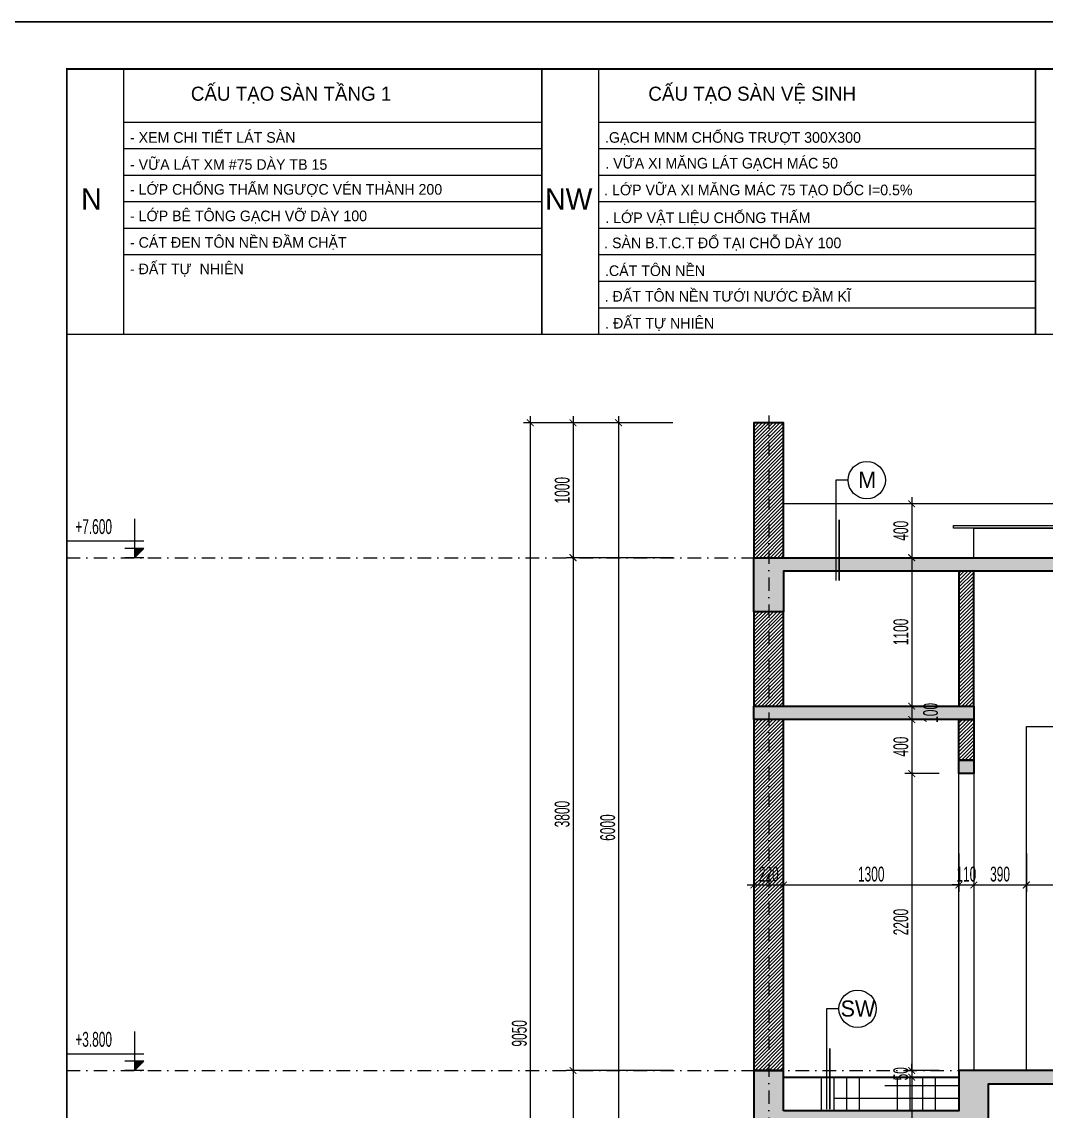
# Model space of a CAD drawing. Header units: inches. Extents: x 274208 to 641690, y -81912 to 129129.
# Drawn here: x 469454 to 477049, y 44700 to 52774 of the extents above; entities that cross this region are included whole.
import ezdxf
from ezdxf.enums import TextEntityAlignment as Align

# ---------------------------------------------------------------- set-up
doc = ezdxf.new("R2010")
doc.units = ezdxf.units.IN
doc.header["$MEASUREMENT"] = 0
doc.header["$PDMODE"] = 3
doc.linetypes.add('DASHDOT', pattern=[1, 0.5, -0.25, 0, -0.25])
for name, color, linetype, lineweight in [('01.Cut', 255, 'Continuous', 35), ('02.Thay', 145, 'Continuous', 20), ('03.Manh', 251, 'Continuous', 13), ('05.Text', 253, 'Continuous', 18), ('06.betong', 2, 'Continuous', 35), ('08.Dim', 156, 'Continuous', 15), ('09.Hatch', 250, 'Continuous', 5), ('11.Khung bo', 32, 'Continuous', 50), ('12.Khung', 36, 'Continuous', 25), ('DIM', 252, 'Continuous', 20), ('DS_Text', 6, 'Continuous', 25)]:
    doc.layers.add(name, color=color, linetype=linetype, lineweight=lineweight)
for name, color, linetype in [('HATCH', 250, 'Continuous'), ('text', 7, 'Continuous'), ('THAY', 8, 'Continuous'), ('TRUC', 250, 'DASHDOT')]:
    doc.layers.add(name, color=color, linetype=linetype)
doc.layers.add('Tpl_Bound', color=1, linetype='Continuous', plot=False)
doc.styles.add('ATVANH', font='')
doc.styles.add('AVANTH', font='')
doc.styles.add('TT5_Text Dim', font='hoatbif.shx', dxfattribs={"width": 0.6})
doc.styles.get('ATVANH').set_extended_font_data('.VnAvantH')
doc.styles.get('AVANTH').set_extended_font_data('.VnAvantH')
doc.dimstyles.new('TT5_Dim 1-50', dxfattribs={"dimscale": 50, "dimtxt": 2.2, "dimasz": 1, "dimexe": 1, "dimexo": 0.5, "dimgap": 0.5, "dimtad": 1, "dimdec": 0, "dimzin": 0, "dimdsep": 46, "dimtxsty": 'TT5_Text Dim', "dimblk": 'ARCHTICK', "dimcen": 0, "dimdle": 1, "dimclrd": 256, "dimclre": 256, "dimclrt": 1, "dimadec": 0, "dimazin": 0, "dimtfac": 0.015, "dimtdec": 0, "dimtix": 1, "dimtmove": 2, "dimatfit": 3, "dimldrblk": 'DOT', "dimfxl": 1, "dimtolj": 1, "dimtzin": 0, "dimlwd": -1, "dimlwe": -1, "dimarcsym": 1})

# ---------------------------------------------------------------- blocks, each defined once
blk = doc.blocks.new('100')
at = {"layer": '11.Khung bo', "const_width": 26.7}
blk.add_lwpolyline([(1860913, -945240), (1860913, -916940), (1896063, -916940), (1896063, -945240)], close=True, dxfattribs=at)
at = {"layer": '12.Khung', "color": 1}
blk.add_lwpolyline([(1901579, -945940), (1901579, -916240), (1859580, -916240), (1859580, -945940)], close=True, dxfattribs=at)
blk = doc.blocks.new('A$C4E7C6F34')
at = {"layer": 'DIM'}
blk.add_hatch(color=256, dxfattribs=at).paths.add_polyline_path([(-38, 0), (-38, 138), (-178, 138)])
for p, q in [((-38, 576), (-38, 0)), ((964, 248), (-178, 248)), ((-178, 138), (101, 138)), ((-178, 138), (-38, 0)), ((-178, 0), (101, 0))]:
    blk.add_line(p, q, dxfattribs=at)
at = {"layer": 'text', "style": 'TT5_Text Dim', "flags": 8}
blk.add_attdef('%%P0.000', text='', height=220, dxfattribs=at).set_placement((102, 461), align=Align.MIDDLE_LEFT)
blk = doc.blocks.new('_ARCHTICK')
at = {"color": 0, "linetype": 'ByBlock', "const_width": 0.15}
blk.add_lwpolyline([(-0.5, -0.5), (0.5, 0.5)], dxfattribs=at)
blk = doc.blocks.new('*D390')
at = {"layer": '08.Dim', "transparency": 16777216}
for p, q in [((473878.1, 49851.7), (473878.1, 43751.7)), ((474280.8, 49801.7), (473828.1, 49801.7)), ((474280.8, 43801.7), (473828.1, 43801.7))]:
    blk.add_line(p, q, dxfattribs=at)
at = {"layer": 'Defpoints', "color": 0, "transparency": 16777216}
for p in [(474305.8, 49801.7), (473878.1, 43801.7), (474305.8, 43801.7)]:
    blk.add_point(p, dxfattribs=at)
at = {"layer": '08.Dim', "transparency": 16777216, "xscale": 50, "yscale": 50, "zscale": 50}
for p, rotation in [((473878.1, 49801.7), 90), ((473878.1, 43801.7), 270)]:
    blk.add_blockref('_ARCHTICK', p, dxfattribs=dict(at, rotation=rotation))
at = {"layer": '08.Dim', "color": 1, "transparency": 16777216, "insert": (473798.1, 46801.7), "char_height": 110, "attachment_point": 5, "rotation": 90, "style": 'TT5_Text Dim'}
blk.add_mtext('\\A1;6000', dxfattribs=at)
blk = doc.blocks.new('_DOT')
at = {"color": 1, "linetype": 'ByBlock'}
blk.add_line((-0.5, 0), (-1, 0), dxfattribs=at)
at = {"color": 1, "linetype": 'ByBlock', "const_width": 0.5}
blk.add_lwpolyline([(-0.25, 0, 1), (0.25, 0, 1)], format="xyb", close=True, dxfattribs=at)
blk = doc.blocks.new('*D393')
at = {"layer": '08.Dim', "transparency": 16777216}
for p, q in [((473540.7, 49851.7), (473540.7, 48751.7)), ((474280.8, 49801.7), (473490.7, 49801.7)), ((474280.8, 48801.7), (473490.7, 48801.7))]:
    blk.add_line(p, q, dxfattribs=at)
at = {"layer": 'Defpoints', "color": 0, "transparency": 16777216}
for p in [(474305.8, 49801.7), (473540.7, 48801.7), (474305.8, 48801.7)]:
    blk.add_point(p, dxfattribs=at)
at = {"layer": '08.Dim', "transparency": 16777216, "xscale": 50, "yscale": 50, "zscale": 50}
for p, rotation in [((473540.7, 49801.7), 90), ((473540.7, 48801.7), 270)]:
    blk.add_blockref('_ARCHTICK', p, dxfattribs=dict(at, rotation=rotation))
at = {"layer": '08.Dim', "color": 1, "transparency": 16777216, "insert": (473460.7, 49301.7), "char_height": 110, "attachment_point": 5, "rotation": 90, "style": 'TT5_Text Dim'}
blk.add_mtext('\\A1;1000', dxfattribs=at)
blk = doc.blocks.new('*D394')
at = {"layer": '08.Dim', "transparency": 16777216}
for p, q in [((473540.7, 48851.7), (473540.7, 44951.7)), ((474280.8, 48801.7), (473490.7, 48801.7)), ((474280.8, 45001.7), (473490.7, 45001.7))]:
    blk.add_line(p, q, dxfattribs=at)
at = {"layer": 'Defpoints', "color": 0, "transparency": 16777216}
for p in [(474305.8, 48801.7), (473540.7, 45001.7), (474305.8, 45001.7)]:
    blk.add_point(p, dxfattribs=at)
at = {"layer": '08.Dim', "transparency": 16777216, "xscale": 50, "yscale": 50, "zscale": 50}
for p, rotation in [((473540.7, 48801.7), 90), ((473540.7, 45001.7), 270)]:
    blk.add_blockref('_ARCHTICK', p, dxfattribs=dict(at, rotation=rotation))
at = {"layer": '08.Dim', "color": 1, "transparency": 16777216, "insert": (473460.7, 46901.7), "char_height": 110, "attachment_point": 5, "rotation": 90, "style": 'TT5_Text Dim'}
blk.add_mtext('\\A1;3800', dxfattribs=at)
blk = doc.blocks.new('*D395')
at = {"layer": '08.Dim', "transparency": 16777216}
for p, q in [((474280.8, 45001.7), (473490.7, 45001.7)), ((473540.7, 45051.7), (473540.7, 41151.7)), ((474280.8, 41201.7), (473490.7, 41201.7))]:
    blk.add_line(p, q, dxfattribs=at)
at = {"layer": 'Defpoints', "color": 0, "transparency": 16777216}
for p in [(474305.8, 45001.7), (473540.7, 41201.7), (474305.8, 41201.7)]:
    blk.add_point(p, dxfattribs=at)
at = {"layer": '08.Dim', "transparency": 16777216, "xscale": 50, "yscale": 50, "zscale": 50}
for p, rotation in [((473540.7, 45001.7), 90), ((473540.7, 41201.7), 270)]:
    blk.add_blockref('_ARCHTICK', p, dxfattribs=dict(at, rotation=rotation))
at = {"layer": '08.Dim', "color": 1, "transparency": 16777216, "insert": (473460.7, 43101.7), "char_height": 110, "attachment_point": 5, "rotation": 90, "style": 'TT5_Text Dim'}
blk.add_mtext('\\A1;3800', dxfattribs=at)
blk = doc.blocks.new('*D397')
at = {"layer": '08.Dim', "transparency": 16777216}
for p, q in [((473223.3, 49851.7), (473223.3, 40701.7)), ((474280.8, 49801.7), (473173.3, 49801.7)), ((474280.8, 40751.7), (473173.3, 40751.7))]:
    blk.add_line(p, q, dxfattribs=at)
at = {"layer": 'Defpoints', "color": 0, "transparency": 16777216}
for p in [(474305.8, 49801.7), (473223.3, 40751.7), (474305.8, 40751.7)]:
    blk.add_point(p, dxfattribs=at)
at = {"layer": '08.Dim', "transparency": 16777216, "xscale": 50, "yscale": 50, "zscale": 50}
for p, rotation in [((473223.3, 49801.7), 90), ((473223.3, 40751.7), 270)]:
    blk.add_blockref('_ARCHTICK', p, dxfattribs=dict(at, rotation=rotation))
at = {"layer": '08.Dim', "color": 1, "transparency": 16777216, "insert": (473143.3, 45276.7), "char_height": 110, "attachment_point": 5, "rotation": 90, "style": 'TT5_Text Dim'}
blk.add_mtext('\\A1;9050', dxfattribs=at)
blk = doc.blocks.new('*D794')
at = {"layer": '08.Dim', "transparency": 16777216}
for p, q in [((476255.9, 49201.7), (476001.4, 49201.7)), ((476051.4, 49251.7), (476051.4, 48751.7)), ((476255.9, 48801.7), (476001.4, 48801.7))]:
    blk.add_line(p, q, dxfattribs=at)
at = {"layer": 'Defpoints', "color": 0, "transparency": 16777216}
for p in [(476280.9, 49201.7), (476051.4, 48801.7), (476280.9, 48801.7)]:
    blk.add_point(p, dxfattribs=at)
at = {"layer": '08.Dim', "transparency": 16777216, "xscale": 50, "yscale": 50, "zscale": 50}
for p, rotation in [((476051.4, 49201.7), 90), ((476051.4, 48801.7), 270)]:
    blk.add_blockref('_ARCHTICK', p, dxfattribs=dict(at, rotation=rotation))
at = {"layer": '08.Dim', "color": 1, "transparency": 16777216, "insert": (475971.4, 49001.7), "char_height": 110, "attachment_point": 5, "rotation": 90, "style": 'TT5_Text Dim'}
blk.add_mtext('\\A1;400', dxfattribs=at)
blk = doc.blocks.new('*D795')
at = {"layer": '08.Dim', "transparency": 16777216}
for p, q in [((476051.4, 48851.7), (476051.4, 47651.7)), ((476255.9, 48801.7), (476001.4, 48801.7)), ((476255.9, 47701.7), (476001.4, 47701.7))]:
    blk.add_line(p, q, dxfattribs=at)
at = {"layer": 'Defpoints', "color": 0, "transparency": 16777216}
for p in [(476280.9, 48801.7), (476051.4, 47701.7), (476280.9, 47701.7)]:
    blk.add_point(p, dxfattribs=at)
at = {"layer": '08.Dim', "transparency": 16777216, "xscale": 50, "yscale": 50, "zscale": 50}
for p, rotation in [((476051.4, 48801.7), 90), ((476051.4, 47701.7), 270)]:
    blk.add_blockref('_ARCHTICK', p, dxfattribs=dict(at, rotation=rotation))
at = {"layer": '08.Dim', "color": 1, "transparency": 16777216, "insert": (475971.4, 48251.7), "char_height": 110, "attachment_point": 5, "rotation": 90, "style": 'TT5_Text Dim'}
blk.add_mtext('\\A1;1100', dxfattribs=at)
blk = doc.blocks.new('*D796')
at = {"layer": '08.Dim', "transparency": 16777216}
for p, q in [((476051.4, 47751.7), (476051.4, 47551.7)), ((476255.9, 47701.7), (476001.4, 47701.7)), ((476255.9, 47601.7), (476001.4, 47601.7))]:
    blk.add_line(p, q, dxfattribs=at)
at = {"layer": 'Defpoints', "color": 0, "transparency": 16777216}
for p in [(476280.9, 47701.7), (476051.4, 47601.7), (476280.9, 47601.7)]:
    blk.add_point(p, dxfattribs=at)
at = {"layer": '08.Dim', "transparency": 16777216, "xscale": 50, "yscale": 50, "zscale": 50}
for p, rotation in [((476051.4, 47701.7), 90), ((476051.4, 47601.7), 270)]:
    blk.add_blockref('_ARCHTICK', p, dxfattribs=dict(at, rotation=rotation))
at = {"layer": '08.Dim', "color": 1, "transparency": 16777216, "insert": (476191.5, 47651.7), "char_height": 110, "attachment_point": 5, "rotation": 90, "style": 'TT5_Text Dim'}
blk.add_mtext('\\A1;100', dxfattribs=at)
blk = doc.blocks.new('*D797')
at = {"layer": '08.Dim', "transparency": 16777216}
for p, q in [((476051.4, 47651.7), (476051.4, 47151.7)), ((476255.9, 47601.7), (476001.4, 47601.7)), ((476255.9, 47201.7), (476001.4, 47201.7))]:
    blk.add_line(p, q, dxfattribs=at)
at = {"layer": 'Defpoints', "color": 0, "transparency": 16777216}
for p in [(476280.9, 47601.7), (476051.4, 47201.7), (476280.9, 47201.7)]:
    blk.add_point(p, dxfattribs=at)
at = {"layer": '08.Dim', "transparency": 16777216, "xscale": 50, "yscale": 50, "zscale": 50}
for p, rotation in [((476051.4, 47601.7), 90), ((476051.4, 47201.7), 270)]:
    blk.add_blockref('_ARCHTICK', p, dxfattribs=dict(at, rotation=rotation))
at = {"layer": '08.Dim', "color": 1, "transparency": 16777216, "insert": (475971.4, 47401.7), "char_height": 110, "attachment_point": 5, "rotation": 90, "style": 'TT5_Text Dim'}
blk.add_mtext('\\A1;400', dxfattribs=at)
blk = doc.blocks.new('*D798')
at = {"layer": '08.Dim', "transparency": 16777216}
for p, q in [((476051.4, 47251.7), (476051.4, 44951.7)), ((476255.9, 47201.7), (476001.4, 47201.7)), ((476255.9, 45001.7), (476001.4, 45001.7))]:
    blk.add_line(p, q, dxfattribs=at)
at = {"layer": 'Defpoints', "color": 0, "transparency": 16777216}
for p in [(476280.9, 47201.7), (476051.4, 45001.7), (476280.9, 45001.7)]:
    blk.add_point(p, dxfattribs=at)
at = {"layer": '08.Dim', "transparency": 16777216, "xscale": 50, "yscale": 50, "zscale": 50}
for p, rotation in [((476051.4, 47201.7), 90), ((476051.4, 45001.7), 270)]:
    blk.add_blockref('_ARCHTICK', p, dxfattribs=dict(at, rotation=rotation))
at = {"layer": '08.Dim', "color": 1, "transparency": 16777216, "insert": (475971.4, 46101.7), "char_height": 110, "attachment_point": 5, "rotation": 90, "style": 'TT5_Text Dim'}
blk.add_mtext('\\A1;2200', dxfattribs=at)
blk = doc.blocks.new('*D799')
at = {"layer": '08.Dim', "transparency": 16777216}
for p, q in [((476255.9, 45001.7), (476001.4, 45001.7)), ((476051.4, 45001.7), (476051.4, 45051.7)), ((476051.4, 45001.7), (476051.4, 44951.7)), ((476255.9, 44951.7), (476001.4, 44951.7)), ((476051.4, 44951.7), (476051.4, 44901.7))]:
    blk.add_line(p, q, dxfattribs=at)
at = {"layer": 'Defpoints', "color": 0, "transparency": 16777216}
for p in [(476280.9, 45001.7), (476051.4, 44951.7), (476280.9, 44951.7)]:
    blk.add_point(p, dxfattribs=at)
at = {"layer": '08.Dim', "transparency": 16777216, "xscale": 50, "yscale": 50, "zscale": 50}
for p, rotation in [((476051.4, 45001.7), 270), ((476051.4, 44951.7), 90)]:
    blk.add_blockref('_ARCHTICK', p, dxfattribs=dict(at, rotation=rotation))
at = {"layer": '08.Dim', "color": 1, "transparency": 16777216, "insert": (475971.4, 44976.7), "char_height": 110, "attachment_point": 5, "rotation": 90, "style": 'TT5_Text Dim'}
blk.add_mtext('\\A1;50', dxfattribs=at)
blk = doc.blocks.new('*D800')
at = {"layer": '08.Dim', "transparency": 16777216}
for p, q in [((476051.4, 45001.7), (476051.4, 43351.7)), ((476255.9, 44951.7), (476001.4, 44951.7)), ((476255.9, 43401.7), (476001.4, 43401.7))]:
    blk.add_line(p, q, dxfattribs=at)
at = {"layer": 'Defpoints', "color": 0, "transparency": 16777216}
for p in [(476280.9, 44951.7), (476051.4, 43401.7), (476280.9, 43401.7)]:
    blk.add_point(p, dxfattribs=at)
at = {"layer": '08.Dim', "transparency": 16777216, "xscale": 50, "yscale": 50, "zscale": 50}
for p, rotation in [((476051.4, 44951.7), 90), ((476051.4, 43401.7), 270)]:
    blk.add_blockref('_ARCHTICK', p, dxfattribs=dict(at, rotation=rotation))
at = {"layer": '08.Dim', "color": 1, "transparency": 16777216, "insert": (475971.4, 44176.7), "char_height": 110, "attachment_point": 5, "rotation": 90, "style": 'TT5_Text Dim'}
blk.add_mtext('\\A1;1550', dxfattribs=at)
blk = doc.blocks.new('*D804')
at = {"layer": '08.Dim', "transparency": 16777216}
for p, q in [((474881.6, 46609.2), (474881.6, 46326.2)), ((475101.6, 46609.2), (475101.6, 46326.2)), ((474831.6, 46376.2), (475151.6, 46376.2))]:
    blk.add_line(p, q, dxfattribs=at)
at = {"layer": 'Defpoints', "color": 0, "transparency": 16777216}
for p in [(474881.6, 46634.2), (475101.6, 46634.2), (475101.6, 46376.2)]:
    blk.add_point(p, dxfattribs=at)
at = {"layer": '08.Dim', "transparency": 16777216, "xscale": 50, "yscale": 50, "zscale": 50, "rotation": 180}
blk.add_blockref('_ARCHTICK', (474881.6, 46376.2), dxfattribs=at)
at = {"layer": '08.Dim', "transparency": 16777216, "xscale": 50, "yscale": 50, "zscale": 50}
blk.add_blockref('_ARCHTICK', (475101.6, 46376.2), dxfattribs=at)
at = {"layer": '08.Dim', "color": 1, "transparency": 16777216, "insert": (474991.6, 46456.2), "char_height": 110, "attachment_point": 5, "style": 'TT5_Text Dim'}
blk.add_mtext('\\A1;220', dxfattribs=at)
blk = doc.blocks.new('*D805')
at = {"layer": '08.Dim', "transparency": 16777216}
for p, q in [((475101.6, 46609.2), (475101.6, 46326.2)), ((476401.6, 46609.2), (476401.6, 46326.2)), ((475051.6, 46376.2), (476451.6, 46376.2))]:
    blk.add_line(p, q, dxfattribs=at)
at = {"layer": 'Defpoints', "color": 0, "transparency": 16777216}
for p in [(475101.6, 46634.2), (476401.6, 46634.2), (476401.6, 46376.2)]:
    blk.add_point(p, dxfattribs=at)
at = {"layer": '08.Dim', "transparency": 16777216, "xscale": 50, "yscale": 50, "zscale": 50, "rotation": 180}
blk.add_blockref('_ARCHTICK', (475101.6, 46376.2), dxfattribs=at)
at = {"layer": '08.Dim', "transparency": 16777216, "xscale": 50, "yscale": 50, "zscale": 50}
blk.add_blockref('_ARCHTICK', (476401.6, 46376.2), dxfattribs=at)
at = {"layer": '08.Dim', "color": 1, "transparency": 16777216, "insert": (475751.6, 46456.2), "char_height": 110, "attachment_point": 5, "style": 'TT5_Text Dim'}
blk.add_mtext('\\A1;1300', dxfattribs=at)
blk = doc.blocks.new('*D806')
at = {"layer": '08.Dim', "transparency": 16777216}
for p, q in [((476401.6, 46609.2), (476401.6, 46326.2)), ((476511.6, 46609.2), (476511.6, 46326.2)), ((476401.6, 46376.2), (476351.6, 46376.2)), ((476401.6, 46376.2), (476511.6, 46376.2)), ((476511.6, 46376.2), (476561.6, 46376.2))]:
    blk.add_line(p, q, dxfattribs=at)
at = {"layer": 'Defpoints', "color": 0, "transparency": 16777216}
for p in [(476401.6, 46634.2), (476511.6, 46634.2), (476511.6, 46376.2)]:
    blk.add_point(p, dxfattribs=at)
at = {"layer": '08.Dim', "transparency": 16777216, "xscale": 50, "yscale": 50, "zscale": 50}
blk.add_blockref('_ARCHTICK', (476401.6, 46376.2), dxfattribs=at)
at = {"layer": '08.Dim', "transparency": 16777216, "xscale": 50, "yscale": 50, "zscale": 50, "rotation": 180}
blk.add_blockref('_ARCHTICK', (476511.6, 46376.2), dxfattribs=at)
at = {"layer": '08.Dim', "color": 1, "transparency": 16777216, "insert": (476456.6, 46456.2), "char_height": 110, "attachment_point": 5, "style": 'TT5_Text Dim'}
blk.add_mtext('\\A1;110', dxfattribs=at)
blk = doc.blocks.new('*D807')
at = {"layer": '08.Dim', "transparency": 16777216}
for p, q in [((476511.6, 46609.2), (476511.6, 46326.2)), ((476901.6, 46609.2), (476901.6, 46326.2)), ((476461.6, 46376.2), (476951.6, 46376.2))]:
    blk.add_line(p, q, dxfattribs=at)
at = {"layer": 'Defpoints', "color": 0, "transparency": 16777216}
for p in [(476511.6, 46634.2), (476901.6, 46634.2), (476901.6, 46376.2)]:
    blk.add_point(p, dxfattribs=at)
at = {"layer": '08.Dim', "transparency": 16777216, "xscale": 50, "yscale": 50, "zscale": 50, "rotation": 180}
blk.add_blockref('_ARCHTICK', (476511.6, 46376.2), dxfattribs=at)
at = {"layer": '08.Dim', "transparency": 16777216, "xscale": 50, "yscale": 50, "zscale": 50}
blk.add_blockref('_ARCHTICK', (476901.6, 46376.2), dxfattribs=at)
at = {"layer": '08.Dim', "color": 1, "transparency": 16777216, "insert": (476706.6, 46456.2), "char_height": 110, "attachment_point": 5, "style": 'TT5_Text Dim'}
blk.add_mtext('\\A1;390', dxfattribs=at)
blk = doc.blocks.new('*D808')
at = {"layer": '08.Dim', "transparency": 16777216}
for p, q in [((476901.6, 46609.2), (476901.6, 46326.2)), ((477831.6, 46609.2), (477831.6, 46326.2)), ((476851.6, 46376.2), (477881.6, 46376.2))]:
    blk.add_line(p, q, dxfattribs=at)
at = {"layer": 'Defpoints', "color": 0, "transparency": 16777216}
for p in [(476901.6, 46634.2), (477831.6, 46634.2), (477831.6, 46376.2)]:
    blk.add_point(p, dxfattribs=at)
at = {"layer": '08.Dim', "transparency": 16777216, "xscale": 50, "yscale": 50, "zscale": 50, "rotation": 180}
blk.add_blockref('_ARCHTICK', (476901.6, 46376.2), dxfattribs=at)
at = {"layer": '08.Dim', "transparency": 16777216, "xscale": 50, "yscale": 50, "zscale": 50}
blk.add_blockref('_ARCHTICK', (477831.6, 46376.2), dxfattribs=at)
at = {"layer": '08.Dim', "color": 1, "transparency": 16777216, "insert": (477366.6, 46456.2), "char_height": 110, "attachment_point": 5, "style": 'TT5_Text Dim'}
blk.add_mtext('\\A1;930', dxfattribs=at)
blk = doc.blocks.new('chuthk')
at = {"color": 7, "const_width": 20}
blk.add_lwpolyline([(12966, 195927), (12966, 195093)], dxfattribs=at)
at = {"layer": 'DS_Text'}
blk.add_lwpolyline([(13090, 196468), (12920, 196468), (12920, 195093)], dxfattribs=at)
blk.add_circle((13345, 196468), 255, dxfattribs=at)

msp = doc.modelspace()

# ---------------------------------------------------------------- hatches: boundary and pattern name
at = {"layer": '09.Hatch'}
h = msp.add_hatch(dxfattribs=at)
h.set_pattern_fill('ANSI31', color=256, scale=150, style=0)
h.set_pattern_definition([(45, (474881.574, 40751.73), (-13.258252, 13.258252), [])])
h.paths.add_polyline_path([(481661.6, 48801.7), (481881.6, 48801.7), (481881.6, 49201.7), (481661.6, 49201.7)])
h.paths.add_polyline_path([(474881.6, 48801.7), (475101.6, 48801.7), (475101.6, 49801.7), (474881.6, 49801.7)])
h.paths.add_polyline_path([(476401.6, 47601.7), (476511.6, 47601.7), (476511.6, 47301.7), (476401.6, 47301.7)])
h.paths.add_polyline_path([(476401.6, 47701.7), (476511.6, 47701.7), (476511.6, 48701.7), (476401.6, 48701.7)])
h.paths.add_polyline_path([(474881.6, 47701.7), (475101.6, 47701.7), (475101.6, 48401.7), (474881.6, 48401.7)])
h.paths.add_polyline_path([(474881.6, 45001.7), (475101.6, 45001.7), (475101.6, 47601.7), (474881.6, 47601.7)])
h.paths.add_polyline_path([(481661.6, 45001.7), (481881.6, 45001.7), (481881.6, 48401.7), (481661.6, 48401.7)])
h.paths.add_polyline_path([(481661.6, 41201.7), (481881.6, 41201.7), (481881.6, 44601.7), (481661.6, 44601.7)])
h.paths.add_polyline_path([(476401.6, 44601.7), (476511.6, 44601.7), (476511.6, 43501.7), (476401.6, 43501.7)])
h.paths.add_polyline_path([(474881.6, 43801.7), (475101.6, 43801.7), (475101.6, 44601.7), (474881.6, 44601.7)])
h.paths.add_polyline_path([(476401.6, 41101.7), (476621.6, 41101.7), (476621.6, 40751.7), (476401.6, 40751.7)])
h.paths.add_polyline_path([(481661.6, 41101.7), (481881.6, 41101.7), (481881.6, 40751.7), (481661.6, 40751.7)])
h.paths.add_polyline_path([(477941.6, 41101.7), (478161.6, 41101.7), (478161.6, 40751.7), (477941.6, 40751.7)])
h.paths.add_polyline_path([(474881.6, 41101.7), (475101.6, 41101.7), (475101.6, 40751.7), (474881.6, 40751.7)])
h.paths.add_polyline_path([(474881.6, 43101.7), (475101.6, 43101.7), (475101.6, 41201.7), (474881.6, 41201.7)])
h = msp.add_hatch(dxfattribs=at)
h.set_pattern_fill('BTONG1', color=256, scale=10, pattern_type=2)
h.set_pattern_definition([(50, (474881.574, 40851.73), (71.72602, -6.2752), [7.5, -82.5]), (355, (474881.574, 40851.73), (-13.87513, 75.2192), [6, -66]), (100.4514, (474887.55, 40851.21), (57.85094, 68.94395), [6.374, -70.1142]), (46.1842, (474881.57, 40871.73), (106.7241, -16.5519), [11.25, -123.75]), (96.6356, (474890.47, 40870.35), (93.4663, 97.4118), [9.561, -105.1713]), (351.1842, (474881.57, 40871.73), (93.4662, 97.4119), [9, -99]), (21, (474891.574, 40866.73), (59.6907, -40.2619), [7.5, -82.5]), (326, (474891.574, 40866.73), (24.33153, 72.515), [6, -66]), (71.4514, (474896.55, 40863.375), (84.02226, 32.25305), [6.374, -70.1142]), (37.5, (474881.574, 40851.73), (1.215986, 33.289385), [0, -65.2, 0, -67, 0, -66.25]), (7.5, (474881.574, 40851.73), (26.30695, 39.44117), [0, -38.2, 0, -63.7, 0, -25.25]), (327.5, (474859.274, 40851.73), (53.382244, -2.25549), [0, -25, 0, -78, 0, -103.5]), (317.5, (474849.274, 40851.73), (58.31862, 10.0105), [0, -32.5, 0, -51.8, 0, -73.5]), (45, (474881.574, 40851.73), (-30.05204, 30.05204), []), (45, (474881.574, 40863.98), (-30.05204, 30.05204), [])])
h.paths.add_polyline_path([(481881.6, 48801.7), (481881.6, 48401.7), (481661.6, 48401.7), (481661.6, 48701.7), (478161.6, 48701.7), (478161.6, 48401.7), (477941.6, 48401.7), (477941.6, 48701.7), (475101.6, 48701.7), (475101.6, 48401.7), (474881.6, 48401.7), (474881.6, 48801.7), (475101.6, 48801.7)])
h.paths.add_polyline_path([(474881.6, 47701.7), (476511.6, 47701.7), (476511.6, 47601.7), (474881.6, 47601.7)])
h.paths.add_polyline_path([(476401.6, 47301.7), (476511.6, 47301.7), (476511.6, 47201.7), (476401.6, 47201.7)])
h.paths.add_polyline_path([(475101.6, 44701.7), (475101.6, 45001.7), (474881.6, 45001.7), (474881.6, 44601.7), (475101.6, 44601.7), (476401.6, 44601.7), (476621.6, 44601.7), (476621.6, 44901.7), (477941.6, 44901.7), (477941.6, 44601.7), (478161.6, 44601.7), (478161.6, 44901.7), (479291.6, 44901.7), (479291.6, 44601.7), (479511.6, 44601.7), (479511.6, 45001.7), (476401.6, 45001.7), (476401.6, 44701.7)])
h.paths.add_polyline_path([(476401.6, 43501.7), (476511.6, 43501.7), (476511.6, 43401.7), (476401.6, 43401.7)])
h.paths.add_polyline_path([(474781.6, 43801.7), (475101.6, 43801.7), (475101.6, 43701.7), (474781.6, 43701.7)])
h.paths.add_polyline_path([(481661.6, 45001.7), (481881.6, 45001.7), (481881.6, 44601.7), (481661.6, 44601.7)])
h.paths.add_polyline_path([(479731.6, 41237.5), (479731.6, 40851.7), (479511.6, 40851.7), (479511.6, 41201.7), (480761.6, 42106.5), (480854.7, 42172.8), (480955.6, 42235.4), (481063.3, 42293.1), (481176.5, 42344.8), (481294, 42389.3), (481414.8, 42425.5), (481661.6, 42468.4), (481661.6, 42367.5), (481554.9, 42353.6), (481439.9, 42328.6), (481326.1, 42294.5), (481215, 42252.4), (481107.7, 42203.5), (481005.6, 42148.8), (480910.1, 42089.6), (480819.9, 42025.3)])
h.paths.add_polyline_path([(474881.6, 41201.7), (475101.6, 41201.7), (475101.6, 41101.7), (474881.6, 41101.7)])
h.paths.add_polyline_path([(476401.6, 41201.7), (476621.6, 41201.7), (476621.6, 41101.7), (476401.6, 41101.7)])
h.paths.add_polyline_path([(477941.6, 41201.7), (478161.6, 41201.7), (478161.6, 41101.7), (477941.6, 41101.7)])
h.paths.add_polyline_path([(481661.6, 41201.7), (481881.6, 41201.7), (481881.6, 41101.7), (481661.6, 41101.7)])
h = msp.add_hatch(dxfattribs=at)
h.set_pattern_fill('HOUND', color=256, scale=1500, style=0)
h.set_pattern_definition([(0, (475101.57, 44701.73), (375, 93.75), [1500, -750]), (90, (475101.57, 44701.73), (-93.75, -375), [1500, -750])])
h.paths.add_polyline_path([(475101.6, 44951.7), (475101.6, 44701.7), (476401.6, 44701.7), (476401.6, 44951.7)])

# ---------------------------------------------------------------- linework, layer by layer
at = {"layer": '01.Cut'}
for points in [[(474881.6, 48801.7), (475101.6, 48801.7), (475101.6, 49801.7), (474881.6, 49801.7)], [(476401.6, 47701.7), (476511.6, 47701.7), (476511.6, 48701.7), (476401.6, 48701.7)], [(474881.6, 47701.7), (475101.6, 47701.7), (475101.6, 48401.7), (474881.6, 48401.7)], [(474881.6, 45001.7), (475101.6, 45001.7), (475101.6, 47601.7), (474881.6, 47601.7)], [(476401.6, 47601.7), (476511.6, 47601.7), (476511.6, 47301.7), (476401.6, 47301.7)]]:
    msp.add_lwpolyline(points, close=True, dxfattribs=at)
at = {"layer": '02.Thay'}
for points in [[(481661.6, 49201.7), (475101.6, 49201.7)], [(476511.6, 48801.7), (476511.6, 49021.7), (477331.6, 49021.7), (477331.6, 48801.7)]]:
    msp.add_lwpolyline(points, dxfattribs=at)
msp.add_lwpolyline([(476361.6, 49041.7), (477481.6, 49041.7), (477481.6, 49021.7), (476361.6, 49021.7)], close=True, dxfattribs=at)
at = {"layer": '03.Manh'}
for points in [[(476901.6, 47551.7), (477831.6, 47551.7), (477831.6, 45001.7), (476901.6, 45001.7)], [(476401.6, 47201.7), (476511.6, 47201.7), (476511.6, 45001.7), (476401.6, 45001.7)]]:
    msp.add_lwpolyline(points, close=True, dxfattribs=at)
at = {"layer": '06.betong'}
for points in [[(481881.6, 48801.7), (481881.6, 48401.7), (481661.6, 48401.7), (481661.6, 48701.7), (478161.6, 48701.7), (478161.6, 48401.7), (477941.6, 48401.7), (477941.6, 48701.7), (475101.6, 48701.7), (475101.6, 48401.7), (474881.6, 48401.7), (474881.6, 48801.7), (475101.6, 48801.7), (481881.6, 48801.7)], [(475101.6, 44701.7), (475101.6, 45001.7), (474881.6, 45001.7), (474881.6, 44601.7), (475101.6, 44601.7), (475101.6, 44601.7), (476401.6, 44601.7), (476401.6, 44601.7), (476621.6, 44601.7), (476621.6, 44901.7), (477941.6, 44901.7), (477941.6, 44601.7), (478161.6, 44601.7), (478161.6, 44901.7), (479291.6, 44901.7), (479291.6, 44601.7), (479511.6, 44601.7), (479511.6, 45001.7), (476401.6, 45001.7), (476401.6, 44701.7), (475101.6, 44701.7)], [(475101.6, 44951.7), (476401.6, 44951.7)]]:
    msp.add_lwpolyline(points, dxfattribs=at)
for points in [[(474881.6, 47701.7), (476511.6, 47701.7), (476511.6, 47601.7), (474881.6, 47601.7)], [(476401.6, 47301.7), (476511.6, 47301.7), (476511.6, 47201.7), (476401.6, 47201.7)]]:
    msp.add_lwpolyline(points, close=True, dxfattribs=at)
at = {"layer": 'HATCH'}
for p, q in [((470209.1, 52030.7), (473309, 52030.7)), ((473730.5, 52030.7), (476970.3, 52030.7)), ((473730.5, 52030.7), (476970.3, 52030.7)), ((470209.1, 51834.1), (473309, 51834.1)), ((473730.5, 51834.1), (476970.3, 51834.1)), ((470209.1, 51637.6), (473309, 51637.6)), ((473730.5, 51637.6), (476970.3, 51637.6)), ((470209.1, 51441.1), (473309, 51441.1)), ((473730.5, 51441.1), (476970.3, 51441.1)), ((470209.1, 51244.5), (473309, 51244.5)), ((473730.5, 51244.5), (476970.3, 51244.5)), ((470209.1, 51048), (473309, 51048)), ((473730.5, 51048), (476970.3, 51048)), ((473730.5, 50851.5), (476970.3, 50851.5)), ((473730.5, 50654.9), (476970.3, 50654.9))]:
    msp.add_line(p, q, dxfattribs=at)
at = {"layer": 'THAY'}
for p, q in [((470209.1, 52423.7), (470209.1, 50458.4)), ((473730.5, 52423.7), (473730.5, 50458.4))]:
    msp.add_line(p, q, dxfattribs=at)
for points in [[(469787.6, 50458.4), (473309, 50458.4), (473309, 52423.7), (469787.6, 52423.7)], [(473309, 50458.4), (476970.3, 50458.4), (476970.3, 52423.7), (473309, 52423.7)], [(476970.3, 50458.4), (480928.7, 50458.4), (480928.7, 52423.7), (476970.3, 52423.7)]]:
    msp.add_lwpolyline(points, close=True, dxfattribs=at)
at = {"layer": 'Tpl_Bound', "color": 1}
msp.add_lwpolyline([(469120.9, 37923.9), (469120.9, 52773.7), (490120.8, 52773.7), (490120.8, 37923.9)], close=True, dxfattribs=at)
at = {"layer": 'TRUC', "ltscale": 200}
msp.add_line((474991.6, 49856.6), (474991.6, 39822.5), dxfattribs=at)
for points in [[(469787.6, 48801.7), (487362.4, 48801.7)], [(469787.6, 45001.7), (487362.4, 45001.7)]]:
    msp.add_lwpolyline(points, dxfattribs=at)

# ---------------------------------------------------------------- block references
at = {"layer": '05.Text', "xscale": 0.5, "yscale": 0.5, "zscale": 0.5}
msp.add_blockref('100', (-460668.9, 510893.8), dxfattribs=at)
at = {"layer": '08.Dim'}
ref = msp.add_blockref('A$C4E7C6F34', (470269.7, 48801.7), dxfattribs=dict(at, xscale=-0.5, yscale=0.5, zscale=0.5))
ref.add_attrib('%%P0.000', '+7.600', dxfattribs={"layer": 'text', "height": 110, "style": 'TT5_Text Dim', "width": 0.6, "flags": 8}).set_placement((469850.8, 49032.4), align=Align.MIDDLE_LEFT)
ref = msp.add_blockref('A$C4E7C6F34', (470269.7, 45001.7), dxfattribs=dict(at, xscale=-0.5, yscale=0.5, zscale=0.5))
ref.add_attrib('%%P0.000', '+3.800', dxfattribs={"layer": 'text', "height": 110, "style": 'TT5_Text Dim', "width": 0.6, "flags": 8}).set_placement((469850.8, 45232.4), align=Align.MIDDLE_LEFT)
at = {"layer": 'DS_Text', "linetype": 'Continuous', "xscale": 0.5416666666666667, "yscale": 0.5416666666666667, "zscale": 0.5416666666666667}
for p in [(468490.1, -57043.7), (468421.6, -60961.9)]:
    msp.add_blockref('chuthk', p, dxfattribs=at)

# ---------------------------------------------------------------- texts
at = {"layer": 'DS_Text', "linetype": 'Continuous', "style": 'AVANTH'}
for s, height, p in [('M', 119.2, (475721.4, 49378.8)), ('SW', 119.17, (475652.9, 45460.6))]:
    msp.add_text(s, height=height, dxfattribs=at).set_placement(p, align=Align.MIDDLE_CENTER)
at = {"layer": 'text', "color": 2, "style": 'ATVANH'}
for s, p in [('cÊu t¹o sµn tÇng 1 ', (470707.7, 52188.7)), ('cÊu t¹o SµN vÖ sinh', (474099.1, 52188.7))]:
    msp.add_text(s, height=104.152, dxfattribs=at).set_placement(p)
at = {"layer": 'text', "style": 'ATVANH'}
for s, height, p in [('- xem chi tiÕt l¸t sµn', 78.613, (470256.4, 51877.1)), ('.G¹CH mnm CHèNG TR¦îT 300X300', 78.613, (473777.8, 51877.1)), ('- v÷a l¸t xm #75 dµy tb 15', 78.613, (470256.4, 51676.6)), ('. V÷A XI M¡NG L¸T G¹CH M¸C 50 ', 78.613, (473779.9, 51686.3)), ('- líp chèng thÊm NG¦îC VÐN THµNH 200', 78.613, (470256.4, 51492.4)), ('n', 157.2, (469894.5, 51381.8)), ('nw', 157.23, (473334.2, 51381.8)), ('. líp v÷a xi m¨ng m¸c 75 t¹o dèc i=0.5%%%', 78.613, (473771.8, 51488.1)), ('- líp bª t«ng g¹ch vì dµy 100', 78.613, (470256.4, 51295.8)), ('. LíP VËT LIÖU CHèNG THÊM', 78.613, (473780, 51282)), ('- c¸t ®en t«n nÒn ®Çm chÆt', 78.613, (470256.4, 51099.3)), ('. sµn b.t.c.t ®æ t¹i chç DµY 100', 78.613, (473771.8, 51095.7)), ('- ®Êt tù  nhiªn', 78.613, (470256.4, 50902.8)), ('.C¸T T¤N NÒN', 78.613, (473777.8, 50889.5)), ('. §ÊT T¤N NÒN T¦íI N¦íC §ÇM KÜ', 78.613, (473775.7, 50700.1)), ('. §ÊT Tù NHI£N', 78.613, (473779.2, 50500.4))]:
    msp.add_text(s, height=height, dxfattribs=at).set_placement(p)

# ---------------------------------------------------------------- dimensions: what is measured, and where the dimension line sits
at = {"layer": '08.Dim'}
for base, p1, p2, picture, middle in [((473223.3, 40751.7), (474305.8, 49801.7), (474305.8, 40751.7), '*D397', (473143.3, 45276.7)), ((473540.7, 48801.7), (474305.8, 49801.7), (474305.8, 48801.7), '*D393', (473460.7, 49301.7)), ((473878.1, 43801.7), (474305.8, 49801.7), (474305.8, 43801.7), '*D390', (473798.1, 46801.7)), ((476051.4, 48801.7), (476280.9, 49201.7), (476280.9, 48801.7), '*D794', (475971.4, 49001.7)), ((473540.7, 45001.7), (474305.8, 48801.7), (474305.8, 45001.7), '*D394', (473460.7, 46901.7)), ((476051.4, 47701.7), (476280.9, 48801.7), (476280.9, 47701.7), '*D795', (475971.4, 48251.7)), ((476051.4, 47201.7), (476280.9, 47601.7), (476280.9, 47201.7), '*D797', (475971.4, 47401.7)), ((476051.4, 45001.7), (476280.9, 47201.7), (476280.9, 45001.7), '*D798', (475971.4, 46101.7)), ((476051.4, 44951.7), (476280.9, 45001.7), (476280.9, 44951.7), '*D799', (475971.4, 44976.7)), ((473540.7, 41201.7), (474305.8, 45001.7), (474305.8, 41201.7), '*D395', (473460.7, 43101.7)), ((476051.4, 43401.7), (476280.9, 44951.7), (476280.9, 43401.7), '*D800', (475971.4, 44176.7))]:
    dim = msp.add_linear_dim(base=base, p1=p1, p2=p2, angle=90, dimstyle='TT5_Dim 1-50', dxfattribs=at)
    dim.commit()
    dim.dimension.update_dxf_attribs({"geometry": picture, "text_midpoint": middle})
dim = msp.add_linear_dim(base=(476051.4, 47601.7), p1=(476280.9, 47701.7), p2=(476280.9, 47601.7), angle=90, dimstyle='TT5_Dim 1-50', dxfattribs=at)
dim.commit()
dim.dimension.update_dxf_attribs({"geometry": '*D796', "text_midpoint": (476191.5, 47651.7), "dimtype": 160})
for base, p1, p2, picture, middle in [((475101.6, 46376.2), (474881.6, 46634.2), (475101.6, 46634.2), '*D804', (474991.6, 46456.2)), ((476401.6, 46376.2), (475101.6, 46634.2), (476401.6, 46634.2), '*D805', (475751.6, 46456.2)), ((476511.6, 46376.2), (476401.6, 46634.2), (476511.6, 46634.2), '*D806', (476456.6, 46456.2)), ((476901.6, 46376.2), (476511.6, 46634.2), (476901.6, 46634.2), '*D807', (476706.6, 46456.2)), ((477831.6, 46376.2), (476901.6, 46634.2), (477831.6, 46634.2), '*D808', (477366.6, 46456.2))]:
    dim = msp.add_linear_dim(base=base, p1=p1, p2=p2, dimstyle='TT5_Dim 1-50', dxfattribs=at)
    dim.commit()
    dim.dimension.update_dxf_attribs({"geometry": picture, "text_midpoint": middle})

doc.saveas('drawing.dxf')
